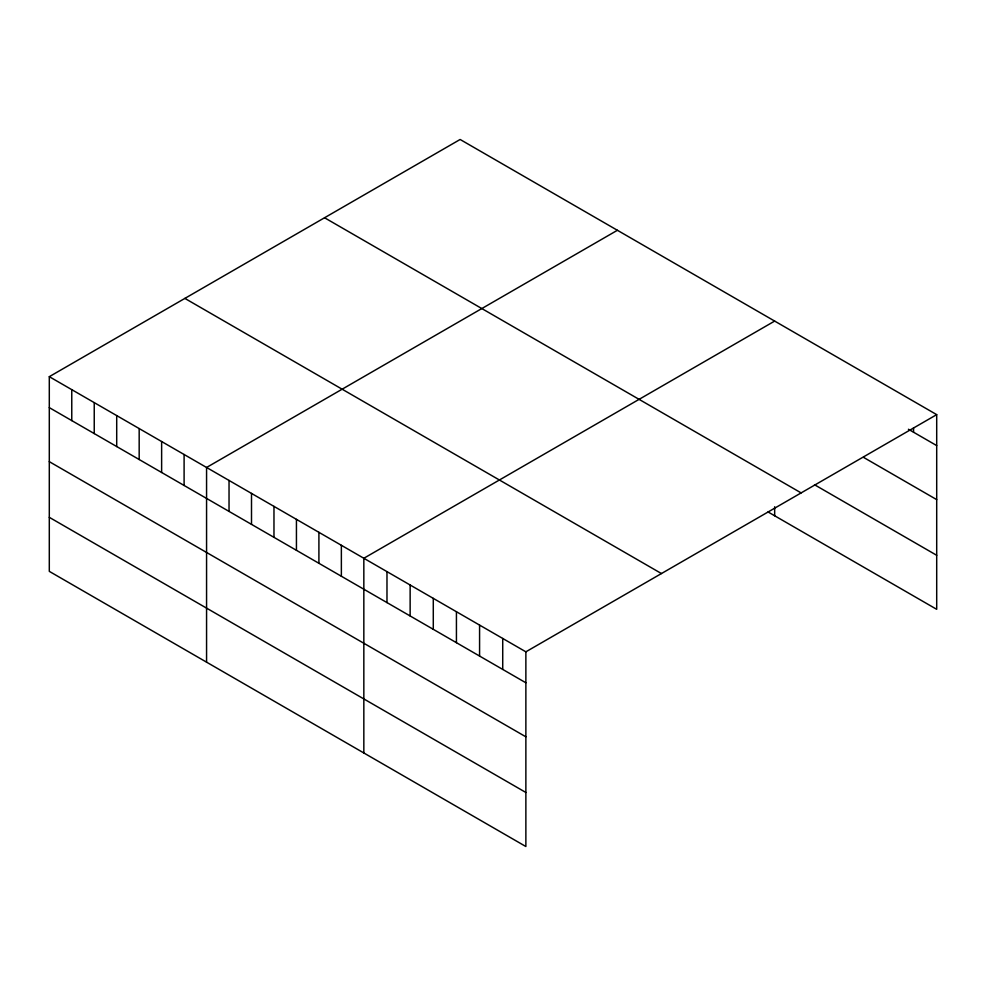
<?xml version="1.0" encoding="UTF-8"?>
<svg xmlns="http://www.w3.org/2000/svg" width="986" height="986" viewBox="0 0 986 986"><rect width="100%" height="100%" fill="white"/><g stroke="black" fill="none" stroke-linecap="round" stroke-linejoin="round"><path stroke-width="1.48" d="M49.3 376.677L525.871 651.82L525.871 846.518L49.3 571.362L49.3 376.677L460.129 139.482L936.7 414.638L936.7 609.323L768.057 511.956M617.396 230.28L206.567 467.475L206.567 662.161M774.663 321.079L363.834 558.273L363.834 752.959M525.871 651.82L936.7 414.638M908.414 429.255L936.7 445.586M863.403 457.294L936.7 499.619M814.535 484.755L936.7 555.291M324.554 217.758L801.125 492.901M184.875 298.401L661.446 573.556M49.3 407.625L525.871 682.78M49.3 461.658L525.871 736.813M49.3 517.33L525.871 792.473M913.554 427.801L913.554 432.225M774.663 506.767L774.663 515.777M502.724 638.46L502.724 669.408M479.578 625.099L479.578 656.047M456.432 611.727L456.432 642.687M433.285 598.366L433.285 629.314M410.139 585.006L410.139 615.954M386.98 571.634L386.98 602.594M341.366 545.307L341.366 576.255M318.909 532.329L318.909 563.277M296.441 519.363L296.441 550.311M273.972 506.385L273.972 537.345M251.504 493.419L251.504 524.367M229.035 480.441L229.035 511.401M184.099 454.509L184.099 485.457M161.63 441.531L161.63 472.479M139.174 428.565L139.174 459.513M116.705 415.587L116.705 446.547M94.237 402.621L94.237 433.569M71.768 389.643L71.768 420.603"/></g></svg>
